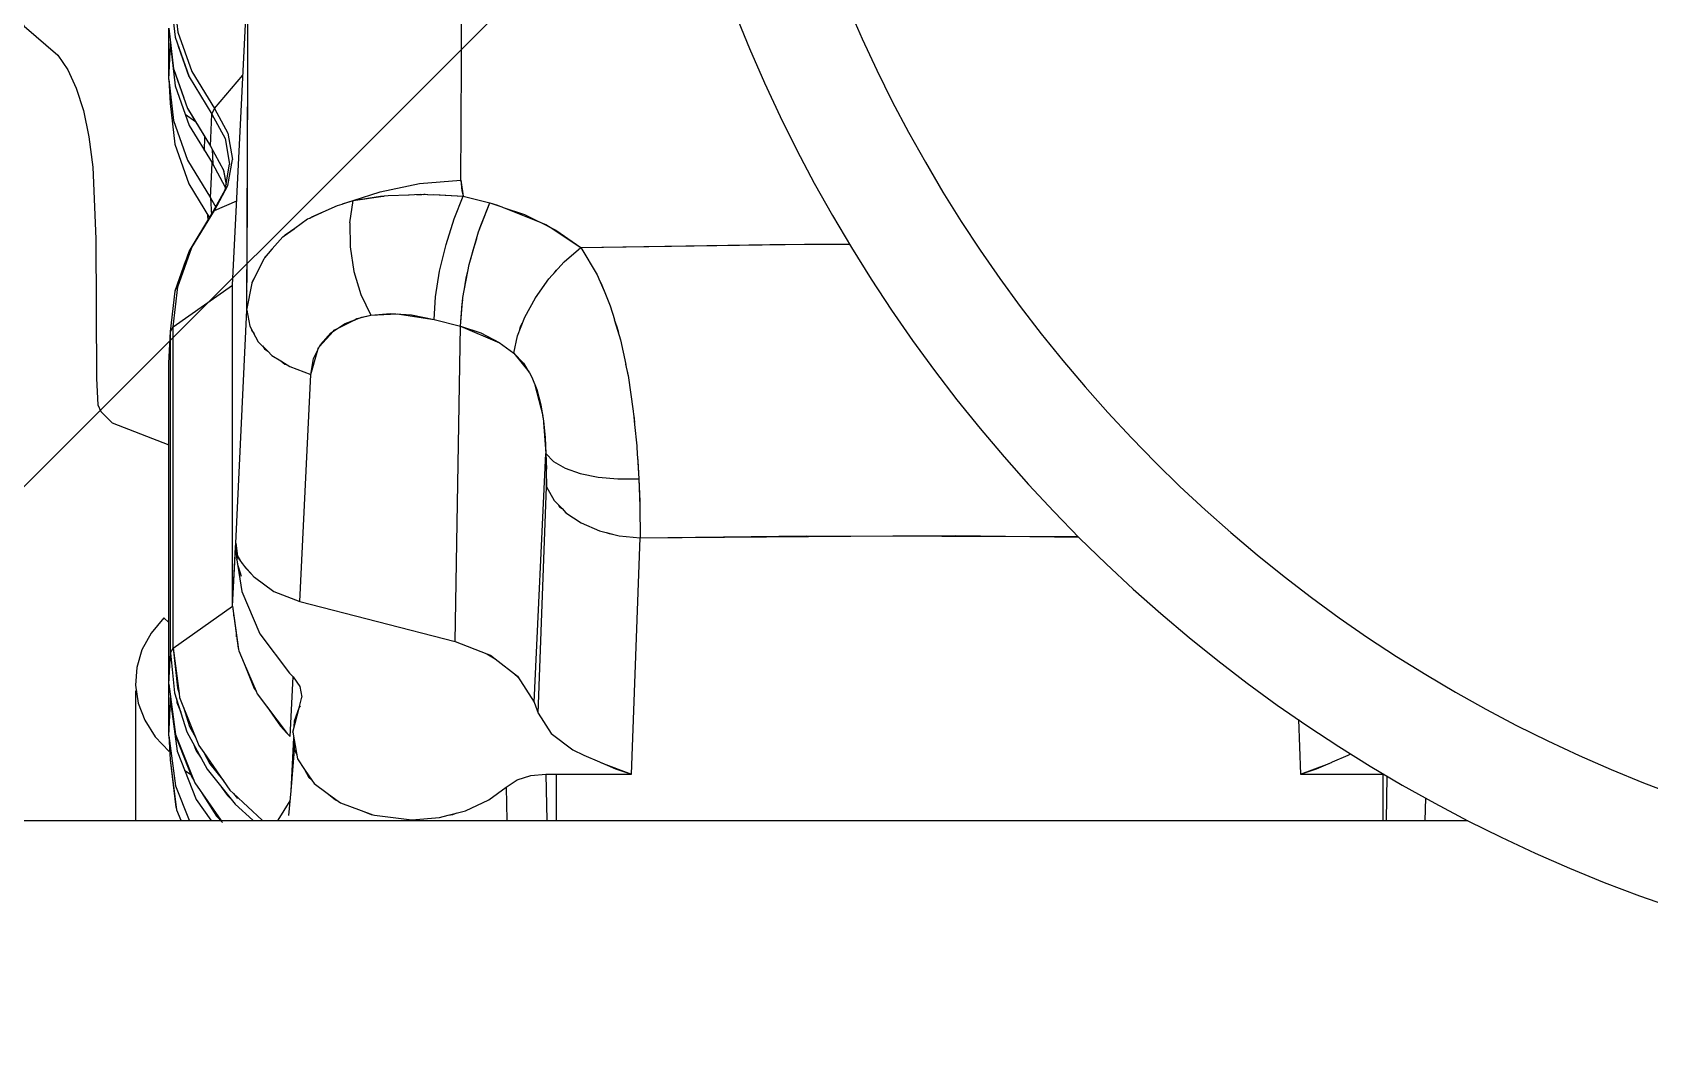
# Model space of a CAD drawing. Header units: millimetres. Extents: x 1084702 to 1166801, y 36632 to 124519.
# Drawn here: x 1102894.3 to 1103061, y 45858.5 to 45964.1 of the extents above; entities that cross this region are included whole.
import ezdxf

# ---------------------------------------------------------------- set-up
doc = ezdxf.new("R2010")
doc.units = ezdxf.units.MM
doc.header["$LTSCALE"] = 250
doc.layers.get('0').update_dxf_attribs({"color": 255})
doc.layers.add('%posline', color=240, linetype='Continuous')
doc.layers.add('%symbol', color=1, linetype='Continuous')
doc.styles.add('ROMANS', font='ROMANS.shx', dxfattribs={"height": 100})
doc.dimstyles.new('dott', dxfattribs={"dimscale": 100, "dimtxt": 150, "dimasz": 0.01, "dimexe": 0.5, "dimexo": 1, "dimgap": 1, "dimtad": 1, "dimdsep": 46, "dimtxsty": 'ROMANS', "dimcen": 1.5, "dimclrd": 1, "dimclre": 1, "dimclrt": 2, "dimazin": 2, "dimtfac": 1, "dimtmove": 2, "dimatfit": 3, "dimldrblk": 'DOT', "dimfxl": 1, "dimtvp": 100, "dimtolj": 1, "dimarcsym": 0})

# ---------------------------------------------------------------- blocks, each defined once
blk = doc.blocks.new('_Dot')
at = {"color": 0, "linetype": 'ByBlock', "lineweight": -2}
blk.add_line((-0.5, 0), (-1, 0), dxfattribs=at)
at = {"color": 0, "linetype": 'ByBlock', "const_width": 0.5}
blk.add_lwpolyline([(-0.25, 0, 1), (0.25, 0, 1)], format="xyb", close=True, dxfattribs=at)
blk = doc.blocks.new('GENERATOR-BORDE')
for p, q in [((-2371.62, -339.52), (-1799.18, -339.51)), ((-1936.48, -339.52), (-1936.48, -352.88)), ((-1932.41, -343.07), (-1930.99, -339.52)), ((-1932.29, -340.61), (-1931.85, -339.52)), ((-1930.42, -343.39), (-1927.71, -339.52)), ((-1930.26, -341.66), (-1928.76, -339.52)), ((-1929.71, -342.37), (-1928.17, -339.96)), ((-1928.17, -339.96), (-1927.56, -339.3)), ((-1926.41, -342.29), (-1923.48, -339.52)), ((-1926.25, -341.19), (-1924.41, -339.52)), ((-1921.83, -339.52), (-1920.57, -341.52)), ((-1920.7, -340.01), (-1920.48, -342.54)), ((-1912.06, -340.09), (-1911.9, -340.03)), ((-1911.9, -340.03), (-1908.02, -339.58)), ((-1908.02, -339.58), (-1908.02, -339.58)), ((-1908.02, -339.58), (-1905.17, -339.82)), ((-1905.17, -339.82), (-1904.28, -340.05)), ((-1904.28, -340.05), (-1903.81, -340.11)), ((-1904.28, -340.05), (-1902.49, -340.51)), ((-1898.32, -342.93), (-1898.23, -339.51)), ((-1894.21, -344.28), (-1894.12, -339.51)), ((-1893.11, -339.51), (-1893.11, -344.27)), ((-1807.91, -339.51), (-1807.91, -344.27)), ((-1807.59, -339.51), (-1807.5, -344.08)), ((-1803.58, -339.51), (-1803.51, -341.81)), ((-1932.96, -345.76), (-1932.29, -340.61)), ((-1932.96, -345.76), (-1932.35, -340.86)), ((-1932.35, -340.86), (-1932.31, -340.74)), ((-1932.24, -346.63), (-1930.26, -341.66)), ((-1929.12, -344.78), (-1926.25, -341.19)), ((-1927.04, -342.06), (-1926.66, -341.7)), ((-1916.76, -342.33), (-1915.64, -341.5)), ((-1916.76, -342.33), (-1915.92, -341.62)), ((-1915.92, -341.62), (-1915.64, -341.5)), ((-1915.64, -341.5), (-1915.39, -341.32)), ((-1915.39, -341.32), (-1913.26, -340.53)), ((-1913.26, -340.53), (-1912.06, -340.09)), ((-1913.26, -340.53), (-1912.22, -340.11)), ((-1912.22, -340.11), (-1912.06, -340.09)), ((-1903.81, -340.11), (-1903.39, -340.28)), ((-1902.49, -340.51), (-1900.1, -341.62)), ((-1900.1, -341.62), (-1900.09, -341.63)), ((-1900.09, -341.63), (-1900.09, -341.63)), ((-1900.09, -341.63), (-1898.32, -342.93)), ((-1933.08, -348.23), (-1932.41, -343.07)), ((-1933.08, -348.23), (-1932.41, -343.07)), ((-1932.41, -348.37), (-1930.42, -343.39)), ((-1929.48, -346.5), (-1926.79, -342.64)), ((-1927.68, -342.98), (-1927.04, -342.06)), ((-1926.79, -342.64), (-1926.41, -342.29)), ((-1926.41, -342.29), (-1926, -341.77)), ((-1920.48, -342.54), (-1920.13, -346.77)), ((-1920.48, -342.54), (-1920.21, -348.07)), ((-1918.36, -343.67), (-1918.12, -343.32)), ((-1918.12, -343.32), (-1916.76, -342.33)), ((-1898.32, -342.93), (-1897.18, -343.68)), ((-1932.36, -348.17), (-1930.71, -343.95)), ((-1931.47, -344.7), (-1930.83, -344.25)), ((-1931.47, -344.7), (-1930.83, -344.25)), ((-1931.22, -348.64), (-1929.12, -344.78)), ((-1930.71, -343.95), (-1930.52, -343.65)), ((-1928.86, -345.35), (-1927.43, -343.56)), ((-1919.82, -345.84), (-1919.1, -344.77)), ((-1919.1, -344.77), (-1918.36, -343.67)), ((-1919.1, -344.77), (-1918.67, -343.93)), ((-1918.67, -343.93), (-1918.36, -343.67)), ((-1897.18, -343.68), (-1895.76, -344.15)), ((-1897.18, -343.68), (-1895.76, -344.15)), ((-1895.76, -344.15), (-1894.21, -344.28)), ((-1895.76, -344.15), (-1894.21, -344.28)), ((-1894.21, -344.28), (-1893.11, -344.27)), ((-1894.21, -344.28), (-1893.11, -344.27)), ((-1893.11, -344.27), (-1885.38, -344.27)), ((-1893.11, -344.27), (-1885.38, -344.27)), ((-1888.46, -345.45), (-1887.04, -344.84)), ((-1888.3, -345.38), (-1885.38, -344.27)), ((-1887.04, -344.84), (-1885.38, -344.27)), ((-1886.73, -344.74), (-1886.55, -344.71)), ((-1886.18, -344.55), (-1886.12, -344.55)), ((-1885.38, -344.27), (-1884.49, -368.65)), ((-1885.38, -344.27), (-1884.49, -368.65)), ((-1816.64, -349.9), (-1816.43, -344.27)), ((-1816.64, -349.9), (-1816.43, -344.27)), ((-1816.43, -344.27), (-1813.5, -345.39)), ((-1816.43, -344.27), (-1807.91, -344.27)), ((-1816.43, -344.27), (-1814.78, -344.84)), ((-1816.43, -344.27), (-1807.91, -344.27)), ((-1815.7, -344.55), (-1815.63, -344.55)), ((-1815.53, -344.61), (-1815.43, -344.62)), ((-1814.78, -344.84), (-1813.36, -345.45)), ((-1807.91, -344.27), (-1807.81, -344.27)), ((-1807.91, -344.27), (-1807.81, -344.27)), ((-1933.08, -348.23), (-1932.96, -345.76)), ((-1933.08, -348.23), (-1932.96, -345.76)), ((-1933.05, -346.6), (-1933, -346.65)), ((-1932.91, -351.77), (-1932.24, -346.63)), ((-1930.59, -347.48), (-1930.27, -346.68)), ((-1930.27, -346.68), (-1929.75, -345.94)), ((-1930, -347.23), (-1929.48, -346.5)), ((-1929.48, -346.5), (-1928.86, -345.35)), ((-1920.31, -348.6), (-1919.82, -345.84)), ((-1920.13, -346.77), (-1919.91, -346.34)), ((-1891.43, -346.78), (-1890.31, -346.25)), ((-1891.43, -346.78), (-1890.31, -346.25)), ((-1890.31, -346.25), (-1888.68, -345.54)), ((-1888.68, -345.54), (-1888.62, -345.52)), ((-1888.61, -345.5), (-1888.57, -345.48)), ((-1888.57, -345.48), (-1888.47, -345.45)), ((-1813.34, -345.45), (-1813.25, -345.48)), ((-1813.25, -345.48), (-1813.21, -345.5)), ((-1813.2, -345.52), (-1813.14, -345.54)), ((-1813.14, -345.54), (-1811.51, -346.25)), ((-1811.51, -346.25), (-1811.26, -346.37)), ((-1811.51, -346.25), (-1811.26, -346.37)), ((-1933.08, -348.23), (-1933.08, -353.54)), ((-1933.08, -348.23), (-1932.91, -351.77)), ((-1933.08, -348.23), (-1932.91, -351.77)), ((-1933.08, -348.23), (-1933.08, -353.54)), ((-1933.08, -353.54), (-1932.41, -348.37)), ((-1932.37, -348.27), (-1932.36, -348.17)), ((-1931.97, -352.17), (-1930, -347.23)), ((-1930.94, -349.18), (-1930.31, -348.03)), ((-1920.88, -348.47), (-1920.58, -348.16)), ((-1920.58, -348.16), (-1920.26, -354.3)), ((-1920.58, -348.16), (-1920.26, -354.3)), ((-1920.13, -346.77), (-1920.13, -347.59)), ((-1893.66, -348.46), (-1891.43, -346.78)), ((-1893.66, -348.46), (-1891.43, -346.78)), ((-1932.49, -352.67), (-1931.22, -348.64)), ((-1931.57, -351.18), (-1930.94, -349.18)), ((-1923.97, -352.56), (-1920.88, -348.47)), ((-1922.97, -351.24), (-1921.57, -349.23)), ((-1921.57, -349.23), (-1920.94, -348.54)), ((-1920.31, -348.6), (-1919.64, -351.13)), ((-1920.16, -349.16), (-1920.13, -349.79)), ((-1920.13, -349.27), (-1920.13, -349.79)), ((-1920.13, -349.79), (-1919.64, -351.13)), ((-1895, -350.57), (-1893.66, -348.46)), ((-1895, -350.57), (-1893.66, -348.46)), ((-1932.31, -352.09), (-1932.25, -351.65)), ((-1932.25, -351.65), (-1931.86, -350.66)), ((-1919.64, -351.12), (-1919.64, -351.13)), ((-1919.64, -351.12), (-1919.64, -351.13)), ((-1919.64, -351.13), (-1919.37, -352.21)), ((-1919.64, -351.13), (-1919.5, -351.33)), ((-1919.64, -351.13), (-1919.37, -352.21)), ((-1897.13, -354.37), (-1895.43, -351.69)), ((-1895.43, -351.69), (-1895, -350.57)), ((-1895.43, -351.69), (-1895, -350.57)), ((-1895.43, -351.69), (-1894.21, -377.33)), ((-1895, -350.57), (-1894.15, -373.89)), ((-1895, -350.57), (-1894.15, -373.89)), ((-1932.92, -356.79), (-1932.49, -352.67)), ((-1932.91, -351.77), (-1932.91, -352.19)), ((-1932.63, -357.27), (-1932.02, -352.6)), ((-1932.63, -357.27), (-1932.2, -353.18)), ((-1932.2, -353.18), (-1932.02, -352.6)), ((-1932.02, -352.6), (-1931.97, -352.17)), ((-1925.32, -355.7), (-1924.09, -352.83)), ((-1925.32, -355.7), (-1924.28, -353.12)), ((-1924.28, -353.12), (-1924.09, -352.83)), ((-1924.09, -352.83), (-1923.97, -352.56)), ((-1920.26, -354.3), (-1919.58, -353.31)), ((-1920.26, -354.3), (-1919.58, -353.31)), ((-1919.58, -353.31), (-1919.37, -352.21)), ((-1919.58, -353.31), (-1919.37, -352.21)), ((-1933.08, -353.54), (-1933.08, -386.65)), ((-1933.08, -353.54), (-1933.08, -386.65)), ((-1933.08, -353.54), (-1932.92, -356.79)), ((-1933.08, -353.54), (-1932.92, -356.79)), ((-1923.69, -358.73), (-1920.63, -354.68)), ((-1923.69, -358.73), (-1920.63, -354.68)), ((-1920.63, -354.68), (-1920.26, -354.3)), ((-1920.63, -354.68), (-1920.26, -354.3)), ((-1899.46, -356.17), (-1897.13, -354.37)), ((-1897.6, -354.73), (-1896.95, -354.1)), ((-1925.87, -356.99), (-1925.32, -355.7)), ((-1903.56, -357.96), (-1900.3, -356.68)), ((-1900.3, -356.68), (-1899.46, -356.17)), ((-1900.3, -356.68), (-1899.93, -356.53)), ((-1899.93, -356.53), (-1899.46, -356.17)), ((-1932.92, -356.79), (-1932.92, -389.91)), ((-1932.92, -356.79), (-1932.63, -357.27)), ((-1932.92, -356.79), (-1932.63, -357.27)), ((-1932.92, -356.79), (-1932.92, -389.91)), ((-1932.63, -357.27), (-1926.51, -361.6)), ((-1932.63, -357.27), (-1932.63, -390.39)), ((-1932.63, -357.27), (-1926.51, -361.6)), ((-1932.63, -357.27), (-1932.63, -390.39)), ((-1926.51, -361.6), (-1925.89, -357.13)), ((-1926.51, -361.6), (-1925.95, -357.28)), ((-1925.95, -357.28), (-1925.89, -357.13)), ((-1925.89, -357.13), (-1925.87, -356.99)), ((-1919.58, -362.09), (-1903.56, -357.96)), ((-1903.56, -357.96), (-1903.03, -390.48)), ((-1903.56, -357.96), (-1903.03, -390.48)), ((-1933.6, -360.41), (-1933.08, -359.91)), ((-1926.1, -358.44), (-1926.1, -358.65)), ((-1926.1, -358.44), (-1926.1, -358.65)), ((-1925.57, -363.12), (-1923.69, -358.73)), ((-1925.57, -363.12), (-1923.69, -358.73)), ((-1926.51, -361.6), (-1926.21, -367.68)), ((-1926.51, -361.6), (-1926.51, -394.72)), ((-1926.51, -361.6), (-1926.51, -394.72)), ((-1926.51, -361.6), (-1926.19, -368.1)), ((-1926.38, -360.62), (-1926.38, -360.69)), ((-1926.38, -360.62), (-1926.38, -360.69)), ((-1926.09, -366.38), (-1925.57, -363.12)), ((-1925.57, -363.14), (-1925.57, -363.12)), ((-1924.26, -364.58), (-1922.25, -363.12)), ((-1924.26, -364.58), (-1922.25, -363.12)), ((-1922.25, -363.12), (-1919.58, -362.09)), ((-1922.25, -363.12), (-1919.58, -362.09)), ((-1919.58, -362.09), (-1918.45, -385.5)), ((-1919.58, -362.09), (-1918.45, -385.5)), ((-1925.92, -365.69), (-1925.62, -364.7)), ((-1925.55, -366.04), (-1924.47, -364.8)), ((-1925.19, -365.55), (-1924.43, -364.75)), ((-1924.42, -364.74), (-1924.35, -364.66)), ((-1924.35, -364.66), (-1924.26, -364.58)), ((-1926.21, -367.66), (-1926.09, -366.38)), ((-1926.21, -367.66), (-1926.09, -366.38)), ((-1926.09, -366.38), (-1925.99, -365.89)), ((-1926.09, -366.38), (-1926.09, -366.38)), ((-1926.09, -366.38), (-1926.02, -366.57)), ((-1926.09, -366.38), (-1926.02, -366.57)), ((-1926.02, -366.57), (-1926, -366.77)), ((-1926.02, -366.57), (-1926, -366.77)), ((-1926, -366.77), (-1925.78, -366.37)), ((-1926, -366.77), (-1925.82, -366.42)), ((-1925.99, -365.89), (-1925.93, -365.7)), ((-1925.93, -365.71), (-1925.87, -365.44)), ((-1925.87, -365.44), (-1925.79, -365.25)), ((-1925.82, -366.42), (-1925.78, -366.35)), ((-1925.77, -366.35), (-1925.71, -366.23)), ((-1925.71, -366.23), (-1925.61, -366.11)), ((-1925.6, -366.11), (-1925.19, -365.55)), ((-1926.21, -367.66), (-1926, -366.77)), ((-1926.21, -367.68), (-1926, -366.77)), ((-1926.21, -367.68), (-1926.2, -367.64)), ((-1926.21, -367.68), (-1926.19, -368.1)), ((-1926.21, -367.68), (-1926.19, -368.1)), ((-1926.19, -368.1), (-1926, -366.77)), ((-1926.19, -368.1), (-1926, -366.77)), ((-1926.19, -368.1), (-1925.03, -392.14)), ((-1926.19, -368.1), (-1925.03, -392.14)), ((-1926.1, -367.19), (-1926.1, -367.2)), ((-1926.1, -367.19), (-1926.1, -367.2)), ((-1890.57, -370.18), (-1888.71, -369.38)), ((-1888.71, -369.38), (-1888.02, -369.2)), ((-1888.02, -369.2), (-1887.34, -369.03)), ((-1888.02, -369.2), (-1887.7, -369.08)), ((-1887.7, -369.08), (-1887.34, -369.03)), ((-1887.34, -369.03), (-1886.65, -368.86)), ((-1886.65, -368.86), (-1884.49, -368.65)), ((-1884.53, -371.91), (-1884.49, -368.65)), ((-1884.49, -368.65), (-1867.37, -368.87)), ((-1884.49, -368.65), (-1858.46, -368.85)), ((-1867.37, -368.87), (-1839.48, -368.8)), ((-1858.46, -368.85), (-1851.97, -368.9)), ((-1851.97, -368.9), (-1846.85, -368.82)), ((-1846.85, -368.82), (-1839.27, -368.71)), ((-1839.48, -368.8), (-1839.37, -368.8)), ((-1892.95, -372.07), (-1892.55, -371.66)), ((-1892.8, -371.84), (-1892.55, -371.66)), ((-1892.55, -371.66), (-1892.15, -371.24)), ((-1892.15, -371.24), (-1890.57, -370.18)), ((-1894.15, -373.89), (-1893.36, -372.49)), ((-1893.36, -372.49), (-1892.95, -372.07)), ((-1892.95, -372.07), (-1892.8, -371.84)), ((-1884.64, -374.74), (-1884.53, -371.91)), ((-1884.64, -374.74), (-1884.54, -372.38)), ((-1884.54, -372.38), (-1884.54, -372.21)), ((-1894.21, -377.33), (-1894.15, -373.89)), ((-1894.15, -373.89), (-1894.14, -375.73)), ((-1890.68, -375.29), (-1888.84, -374.92)), ((-1890.68, -375.29), (-1888.84, -374.92)), ((-1888.84, -374.92), (-1886.79, -374.73)), ((-1888.84, -374.92), (-1886.79, -374.73)), ((-1886.79, -374.73), (-1884.64, -374.74)), ((-1886.79, -374.73), (-1884.64, -374.74)), ((-1884.78, -377), (-1884.64, -374.74)), ((-1884.75, -376.6), (-1884.64, -374.74)), ((-1894.21, -377.33), (-1894.14, -375.73)), ((-1894.21, -377.33), (-1893.44, -376.53)), ((-1894.21, -377.33), (-1893.44, -376.53)), ((-1893.44, -376.53), (-1892.24, -375.84)), ((-1893.44, -376.53), (-1892.24, -375.84)), ((-1892.24, -375.84), (-1890.68, -375.29)), ((-1892.24, -375.84), (-1890.68, -375.29)), ((-1884.8, -377.23), (-1884.75, -376.6)), ((-1894.51, -381.01), (-1894.21, -377.33)), ((-1894.29, -379.01), (-1894.21, -377.33)), ((-1885.07, -380.34), (-1884.85, -378.14)), ((-1884.85, -378.14), (-1884.8, -377.22)), ((-1894.46, -380.7), (-1894.29, -379.01)), ((-1895.36, -384.44), (-1894.55, -381.27)), ((-1894.74, -382.37), (-1894.57, -381.32)), ((-1894.56, -381.28), (-1894.46, -380.7)), ((-1885.75, -385.39), (-1885.21, -381.72)), ((-1885.21, -381.72), (-1885.18, -381.38)), ((-1885.18, -381.39), (-1885.15, -381.13)), ((-1885.17, -381.27), (-1885.1, -380.57)), ((-1885.15, -381.13), (-1885.08, -380.34)), ((-1895.16, -383.96), (-1894.74, -382.37)), ((-1895.67, -385.2), (-1895.16, -383.96)), ((-1933.08, -386.65), (-1932.92, -389.91)), ((-1933.08, -386.65), (-1932.92, -389.91)), ((-1921.54, -386.89), (-1920.89, -386.48)), ((-1921.54, -386.89), (-1921.12, -386.57)), ((-1921.12, -386.57), (-1920.89, -386.48)), ((-1920.89, -386.48), (-1920.62, -386.31)), ((-1920.62, -386.31), (-1918.45, -385.5)), ((-1918.45, -385.5), (-1917.72, -388.04)), ((-1918.45, -385.5), (-1918.16, -387.13)), ((-1897.51, -387.7), (-1895.94, -385.72)), ((-1897.51, -387.7), (-1896.54, -386.67)), ((-1896.54, -386.67), (-1895.96, -385.73)), ((-1895.95, -385.72), (-1895.76, -385.41)), ((-1895.8, -385.48), (-1895.67, -385.19)), ((-1895.76, -385.41), (-1895.67, -385.21)), ((-1886.53, -389.05), (-1885.99, -386.53)), ((-1886, -386.54), (-1885.83, -385.8)), ((-1885.94, -386.26), (-1885.81, -385.66)), ((-1885.83, -385.8), (-1885.8, -385.62)), ((-1885.8, -385.62), (-1885.75, -385.39)), ((-1923.86, -388.87), (-1922.88, -387.89)), ((-1923.44, -388.45), (-1923.22, -388.14)), ((-1923.3, -388.25), (-1923.3, -388.3)), ((-1923.22, -388.14), (-1922.88, -387.89)), ((-1922.88, -387.89), (-1922.46, -387.46)), ((-1922.46, -387.46), (-1921.54, -386.89)), ((-1921.37, -386.76), (-1921.36, -386.77)), ((-1918.16, -387.13), (-1917.46, -388.58)), ((-1917.72, -388.05), (-1917.66, -388.26)), ((-1917.66, -388.26), (-1917.56, -388.37)), ((-1917.56, -388.37), (-1916.15, -389.94)), ((-1899.03, -388.79), (-1897.51, -387.7)), ((-1897.51, -387.7), (-1897.15, -389.48)), ((-1897.51, -387.7), (-1897.51, -387.7)), ((-1932.92, -389.91), (-1932.63, -390.39)), ((-1932.92, -389.91), (-1932.63, -390.39)), ((-1932.92, -389.91), (-1932.44, -394.1)), ((-1924.73, -390.46), (-1923.86, -388.87)), ((-1924.6, -390.23), (-1924.56, -390.05)), ((-1924.56, -390.05), (-1924.29, -389.67)), ((-1917.46, -388.58), (-1916.37, -389.8)), ((-1916.37, -389.8), (-1914.92, -390.75)), ((-1916.15, -389.94), (-1916.06, -390.05)), ((-1916.06, -390.05), (-1915.75, -390.21)), ((-1903.03, -390.48), (-1898.99, -388.76)), ((-1903.03, -390.48), (-1900.94, -389.78)), ((-1900.94, -389.78), (-1899.03, -388.79)), ((-1897.15, -389.48), (-1896.4, -391.42)), ((-1887.13, -391.07), (-1886.53, -389.05)), ((-1886.89, -390.39), (-1886.75, -389.81)), ((-1932.63, -390.39), (-1926.51, -394.72)), ((-1932.63, -390.39), (-1932.15, -394.54)), ((-1932.63, -390.39), (-1926.51, -394.72)), ((-1932.63, -390.39), (-1932.15, -394.54)), ((-1925.03, -392.14), (-1924.73, -390.46)), ((-1915.75, -390.21), (-1913.99, -391.1)), ((-1914.92, -390.75), (-1913.19, -391.4)), ((-1913.99, -391.1), (-1913.69, -391.26)), ((-1913.69, -391.26), (-1913.38, -391.33)), ((-1913.38, -391.33), (-1912.27, -391.6)), ((-1913.28, -393.73), (-1912.26, -391.6)), ((-1913.28, -393.73), (-1912.26, -391.6)), ((-1913.19, -391.4), (-1912.26, -391.6)), ((-1912.27, -391.6), (-1912.26, -391.6)), ((-1912.26, -391.6), (-1909.54, -391.76)), ((-1912.26, -391.6), (-1910.24, -391.77)), ((-1910.24, -391.77), (-1908.06, -391.63)), ((-1909.54, -391.76), (-1905.75, -391.17)), ((-1908.06, -391.63), (-1905.75, -391.17)), ((-1905.75, -391.17), (-1903.03, -390.48)), ((-1905.75, -391.17), (-1903.03, -390.48)), ((-1905.75, -391.17), (-1905.59, -393.49)), ((-1905.75, -391.17), (-1905.59, -393.49)), ((-1903.03, -390.48), (-1902.77, -393.43)), ((-1903.03, -390.48), (-1902.86, -392.79)), ((-1896.9, -390.12), (-1896.82, -390.43)), ((-1896.82, -390.43), (-1896.65, -390.77)), ((-1896.4, -391.42), (-1895.3, -393.41)), ((-1887.58, -392.56), (-1887.16, -391.17)), ((-1887.17, -391.18), (-1886.89, -390.39)), ((-1925.03, -392.14), (-1924.95, -417.31)), ((-1925.03, -392.14), (-1924.51, -394.9)), ((-1925.03, -392.14), (-1924.98, -403.48)), ((-1902.86, -392.79), (-1902.79, -393.17)), ((-1895.3, -393.4), (-1895.3, -393.41)), ((-1895.3, -393.41), (-1893.91, -395.35)), ((-1895.3, -393.41), (-1895.29, -393.42)), ((-1888.16, -393.95), (-1887.58, -392.56)), ((-1932.44, -394.1), (-1931, -398.18)), ((-1932.43, -394.12), (-1932.43, -394.13)), ((-1932.43, -394.13), (-1931.33, -397.24)), ((-1932.15, -394.54), (-1932.15, -394.54)), ((-1932.15, -394.54), (-1930.72, -398.59)), ((-1932.15, -394.54), (-1932.15, -394.55)), ((-1932.15, -394.55), (-1930.72, -398.59)), ((-1926.51, -394.72), (-1924.93, -426.7)), ((-1926.51, -394.72), (-1924.93, -426.7)), ((-1925.02, -394.1), (-1925.02, -394.11)), ((-1924.51, -394.9), (-1924.49, -394.95)), ((-1924.49, -394.95), (-1924.48, -395)), ((-1924.49, -394.95), (-1924.08, -395.79)), ((-1924.49, -394.97), (-1924.47, -395)), ((-1924.48, -395), (-1924.05, -395.84)), ((-1914.01, -396.13), (-1913.28, -393.73)), ((-1914, -396.13), (-1913.28, -393.73)), ((-1905.59, -393.49), (-1905.17, -396.14)), ((-1905.59, -393.49), (-1905.17, -396.14)), ((-1902.77, -393.43), (-1902.12, -396.82)), ((-1902.64, -394.11), (-1902.42, -395.44)), ((-1888.67, -395.14), (-1888.44, -394.72)), ((-1888.63, -395.06), (-1888.16, -393.96)), ((-1888.44, -394.72), (-1888.16, -393.95)), ((-1924.06, -395.83), (-1923.27, -397.45)), ((-1914.39, -398.66), (-1914.01, -396.13)), ((-1914.39, -398.66), (-1914, -396.13)), ((-1905.17, -396.14), (-1904.51, -398.9)), ((-1905.17, -396.14), (-1904.51, -398.9)), ((-1902.42, -395.44), (-1902.22, -396.27)), ((-1893.91, -395.35), (-1892.32, -397.11)), ((-1893.38, -395.93), (-1893.13, -396.26)), ((-1893.13, -396.26), (-1892.85, -396.52)), ((-1890.61, -398.6), (-1888.93, -395.78)), ((-1888.93, -395.78), (-1888.66, -395.13)), ((-1931, -398.18), (-1928.64, -402.05)), ((-1930.99, -398.19), (-1928.64, -402.05)), ((-1930.99, -398.19), (-1930.99, -398.19)), ((-1923.27, -397.45), (-1923.2, -397.53)), ((-1923.2, -397.53), (-1923.15, -397.63)), ((-1923.19, -397.54), (-1922.43, -398.41)), ((-1923.15, -397.63), (-1922.4, -398.45)), ((-1902.12, -396.82), (-1901.15, -400.21)), ((-1901.96, -397.36), (-1901.76, -398.2)), ((-1901.76, -398.2), (-1901.34, -399.53)), ((-1892.32, -397.11), (-1890.61, -398.6)), ((-1930.72, -398.59), (-1930.72, -398.59)), ((-1930.72, -398.59), (-1928.47, -402.28)), ((-1930.72, -398.59), (-1930.72, -398.59)), ((-1930.72, -398.59), (-1928.38, -402.42)), ((-1922.42, -398.44), (-1921.34, -399.68)), ((-1921.34, -399.68), (-1921.19, -399.79)), ((-1921.19, -399.78), (-1921.08, -399.9)), ((-1921.18, -399.79), (-1920.17, -400.52)), ((-1921.08, -399.9), (-1920.08, -400.59)), ((-1914.42, -401.14), (-1914.39, -398.66)), ((-1914.42, -401.14), (-1914.39, -398.66)), ((-1904.51, -398.9), (-1903.68, -401.56)), ((-1904.51, -398.9), (-1903.68, -401.56)), ((-1893.79, -400.69), (-1890.61, -398.6)), ((-1893.19, -400.39), (-1890.61, -398.6)), ((-1890.62, -398.59), (-1890.61, -398.6)), ((-1890.61, -398.6), (-1871.14, -398.9)), ((-1890.61, -398.6), (-1869.6, -398.9)), ((-1871.14, -398.9), (-1869.56, -398.9)), ((-1869.56, -398.9), (-1867.58, -398.93)), ((-1867.58, -398.93), (-1862.9, -398.92)), ((-1931.03, -405.16), (-1928.89, -401.64)), ((-1931.03, -405.16), (-1928.89, -401.64)), ((-1929.1, -402), (-1929.07, -401.34)), ((-1929.1, -402), (-1929.07, -401.34)), ((-1925, -401.32), (-1924.99, -401.33)), ((-1925, -401.32), (-1924.99, -401.33)), ((-1920.09, -400.58), (-1918.79, -401.53)), ((-1918.79, -401.53), (-1918.55, -401.63)), ((-1918.55, -401.63), (-1918.35, -401.76)), ((-1918.53, -401.64), (-1917.3, -402.2)), ((-1914.42, -401.14), (-1914.08, -403.42)), ((-1914.42, -401.14), (-1914.08, -403.42)), ((-1903.68, -401.56), (-1902.74, -403.89)), ((-1903.68, -401.56), (-1902.74, -403.89)), ((-1901.15, -400.21), (-1899.99, -403.18)), ((-1901.05, -400.47), (-1900.93, -400.85)), ((-1900.93, -400.85), (-1899.99, -403.18)), ((-1899.21, -402.96), (-1894.21, -400.96)), ((-1896.44, -402), (-1894.91, -401.24)), ((-1894.87, -401.22), (-1893.19, -400.39)), ((-1894.21, -400.96), (-1893.79, -400.69)), ((-1928.78, -403.72), (-1928.7, -401.94)), ((-1928.78, -403.72), (-1928.7, -401.94)), ((-1928.78, -403.72), (-1928.25, -402.75)), ((-1928.78, -403.72), (-1928.25, -402.75)), ((-1928.64, -402.05), (-1927.28, -404.54)), ((-1928.64, -402.05), (-1928.38, -402.42)), ((-1928.64, -402.05), (-1928.38, -402.42)), ((-1928.64, -402.05), (-1927.28, -404.54)), ((-1928.38, -402.42), (-1926.08, -403.4)), ((-1928.38, -402.42), (-1927, -404.97)), ((-1928.38, -402.42), (-1926.08, -403.4)), ((-1928.38, -402.42), (-1927, -404.97)), ((-1918.35, -401.76), (-1917.17, -402.25)), ((-1917.19, -402.25), (-1915.71, -402.92)), ((-1915.71, -402.92), (-1915.21, -403.07)), ((-1915.22, -403.07), (-1915.06, -403.14)), ((-1915.18, -403.09), (-1914.08, -403.42)), ((-1915.06, -403.14), (-1914.08, -403.42)), ((-1902.74, -403.89), (-1899.99, -403.18)), ((-1902.74, -403.89), (-1899.99, -403.18)), ((-1899.99, -403.18), (-1898.75, -402.77)), ((-1899.99, -403.18), (-1899.21, -402.96)), ((-1898.61, -402.73), (-1896.44, -402)), ((-1931.15, -407.6), (-1928.78, -403.72)), ((-1931.15, -407.6), (-1928.78, -403.72)), ((-1928.78, -403.72), (-1928.63, -407.32)), ((-1928.78, -403.72), (-1928.63, -407.32)), ((-1928.63, -407.32), (-1927.27, -404.82)), ((-1927.28, -404.54), (-1926.82, -407.19)), ((-1927.28, -404.54), (-1926.82, -407.19)), ((-1927.27, -404.82), (-1927.25, -404.72)), ((-1927, -404.97), (-1926.53, -407.67)), ((-1927, -404.97), (-1926.53, -407.67)), ((-1924.98, -403.48), (-1924.94, -419.99)), ((-1914.08, -403.42), (-1911.31, -404.34)), ((-1914.08, -403.42), (-1911, -403.89)), ((-1914.08, -403.42), (-1911.28, -403.87)), ((-1914.08, -403.42), (-1911.31, -404.34)), ((-1911.31, -404.34), (-1907.23, -405.19)), ((-1911.31, -404.34), (-1907.23, -405.19)), ((-1911.28, -403.87), (-1910.88, -403.89)), ((-1910.89, -403.9), (-1910.49, -403.96)), ((-1910.49, -403.96), (-1908.31, -404.03)), ((-1908.37, -404.02), (-1907.13, -404.08)), ((-1907.57, -404.06), (-1907, -404.07)), ((-1907.13, -404.08), (-1906.8, -404.07)), ((-1906.81, -404.08), (-1906.67, -404.09)), ((-1906.67, -404.09), (-1906.4, -404.07)), ((-1906.43, -404.06), (-1905.1, -404.02)), ((-1905.83, -404.04), (-1902.74, -403.89)), ((-1905.1, -404.02), (-1902.74, -403.89)), ((-1902.98, -405.54), (-1902.74, -403.89)), ((-1902.98, -405.54), (-1902.87, -404.42)), ((-1902.87, -404.42), (-1902.74, -403.89)), ((-1932.48, -409.25), (-1931.03, -405.16)), ((-1932.48, -409.25), (-1931.03, -405.16)), ((-1928.78, -409.03), (-1927.44, -406.56)), ((-1927.49, -406.66), (-1927.19, -405.1)), ((-1927.44, -406.56), (-1927.19, -405.1)), ((-1907.23, -405.19), (-1902.98, -405.54)), ((-1907.23, -405.19), (-1902.98, -405.54)), ((-1902.98, -405.54), (-1902.96, -411.1)), ((-1932.6, -411.7), (-1931.15, -407.6)), ((-1932.6, -411.7), (-1931.15, -407.6)), ((-1930.98, -411.18), (-1928.63, -407.32)), ((-1928.62, -408.74), (-1928.55, -407.17)), ((-1928.62, -408.74), (-1928.55, -407.17)), ((-1927.28, -409.84), (-1926.82, -407.19)), ((-1927.28, -409.84), (-1926.82, -407.19)), ((-1927, -410.37), (-1926.53, -407.67)), ((-1927, -410.37), (-1926.53, -407.67)), ((-1932.96, -413.44), (-1932.48, -409.25)), ((-1932.96, -413.44), (-1932.48, -409.25)), ((-1931.15, -412.91), (-1928.78, -409.03)), ((-1931.14, -412.89), (-1928.78, -409.03)), ((-1929.39, -408.56), (-1929.38, -410.01)), ((-1929.39, -408.56), (-1929.38, -410.01)), ((-1928.78, -409.03), (-1928.64, -412.34)), ((-1928.78, -409.03), (-1928.64, -412.34)), ((-1928.64, -412.34), (-1927.28, -409.84)), ((-1928.64, -412.34), (-1927.28, -409.84)), ((-1933.08, -415.91), (-1932.6, -411.7)), ((-1933.08, -415.91), (-1932.6, -411.7)), ((-1932.42, -415.26), (-1930.98, -411.18)), ((-1931.39, -412.33), (-1930.35, -411.59)), ((-1931.39, -412.33), (-1930.35, -411.59)), ((-1928.38, -412.91), (-1927, -410.37)), ((-1928.38, -412.91), (-1927, -410.37)), ((-1902.96, -411.09), (-1902.93, -417.91)), ((-1932.6, -417), (-1931.15, -412.91)), ((-1931.14, -412.9), (-1931.14, -412.89)), ((-1931, -416.2), (-1928.64, -412.34)), ((-1930.72, -416.74), (-1928.38, -412.91)), ((-1930.72, -416.74), (-1928.38, -412.91)), ((-1928.64, -412.34), (-1928.38, -412.91)), ((-1928.64, -412.34), (-1928.38, -412.91)), ((-1928.38, -412.91), (-1925.44, -416.37)), ((-1928.38, -412.91), (-1925.44, -416.37)), ((-1933.08, -415.91), (-1932.96, -413.44)), ((-1933.08, -415.91), (-1932.96, -413.44)), ((-1932.58, -416.96), (-1931.54, -414.01)), ((-1933.08, -415.91), (-1933.08, -421.21)), ((-1933.08, -415.91), (-1932.91, -419.45)), ((-1933.08, -415.91), (-1933.08, -421.21)), ((-1933.08, -415.91), (-1932.91, -419.45)), ((-1932.91, -419.45), (-1932.42, -415.26)), ((-1932.44, -420.28), (-1931, -416.2)), ((-1932.15, -420.78), (-1930.72, -416.74)), ((-1932.15, -420.78), (-1930.72, -416.74)), ((-1932.11, -419.34), (-1931.01, -416.23)), ((-1931.01, -416.23), (-1931, -416.21)), ((-1930.72, -416.74), (-1930.72, -416.74)), ((-1933.08, -421.21), (-1932.6, -417)), ((-1932.59, -416.98), (-1932.58, -416.96)), ((-1924.95, -417.31), (-1924.93, -426.7)), ((-1902.93, -417.91), (-1902.92, -423.48)), ((-1932.91, -419.45), (-1932.91, -419.7)), ((-1924.94, -419.99), (-1924.93, -426.7)), ((-1932.92, -424.47), (-1932.44, -420.28)), ((-1932.92, -424.47), (-1932.44, -420.29)), ((-1932.63, -424.95), (-1932.15, -420.78)), ((-1932.44, -420.29), (-1932.44, -420.28))]:
    blk.add_line(p, q)
for points in [[(-1933.6, -360.41), (-1934.91, -358.81), (-1935.85, -357.09), (-1936.39, -355.29), (-1936.52, -353.44), (-1936.24, -351.61), (-1935.56, -349.83), (-1934.48, -348.14), (-1933.05, -346.6)], [(-1942.86, -437.88), (-1947.23, -434.54), (-1948.83, -433.13), (-1949.97, -431.5), (-1950.66, -429.64), (-1950.89, -427.56), (-1950.57, -425.41), (-1949.6, -423.36), (-1948, -421.4), (-1944.54, -418.42), (-1943.5, -416.92), (-1942.62, -415.01), (-1941.89, -412.7), (-1941.33, -410), (-1940.93, -406.89), (-1940.61, -399.48), (-1940.53, -385.09), (-1940.4, -382.35), (-1940.09, -381.67), (-1938.91, -380.51), (-1933.08, -378.23)]]:
    blk.add_lwpolyline(points)
for radius in [158.85, 147.81]:
    blk.add_circle((-1726.88, -480.95), radius)
blk = doc.blocks.new('BL_1-deck_B4_2')
at = {"xscale": -1, "rotation": 180}
blk.add_blockref('GENERATOR-BORDE', (87078.4, 13794.84), dxfattribs=at)

msp = doc.modelspace()

# ---------------------------------------------------------------- hatches: boundary and pattern name
at = {"layer": '%symbol', "true_color": 0x939598}
h = msp.add_hatch(dxfattribs=at)
h.set_pattern_fill('ANSI31', color=252, scale=100)
h.paths.add_polyline_path([(1097892.6, 52632.31), (1097892.6, 43032.31), (1109392.6, 43032.31), (1109392.6, 52632.31)])

# ---------------------------------------------------------------- block references
msp.add_blockref('BL_1-deck_B4_2', (1017763.01, 31748.48))

# ---------------------------------------------------------------- leaders
at = {"layer": '%posline', "linetype": 'ByBlock'}
msp.add_leader([(1106280.81, 47363.31), (1101490.53, 42238.05)], dimstyle='dott', override={"dimasz": 2, "dimgap": 1, "dimtad": 0, "dimclrd": 256}, dxfattribs=at)

doc.saveas('drawing.dxf')
